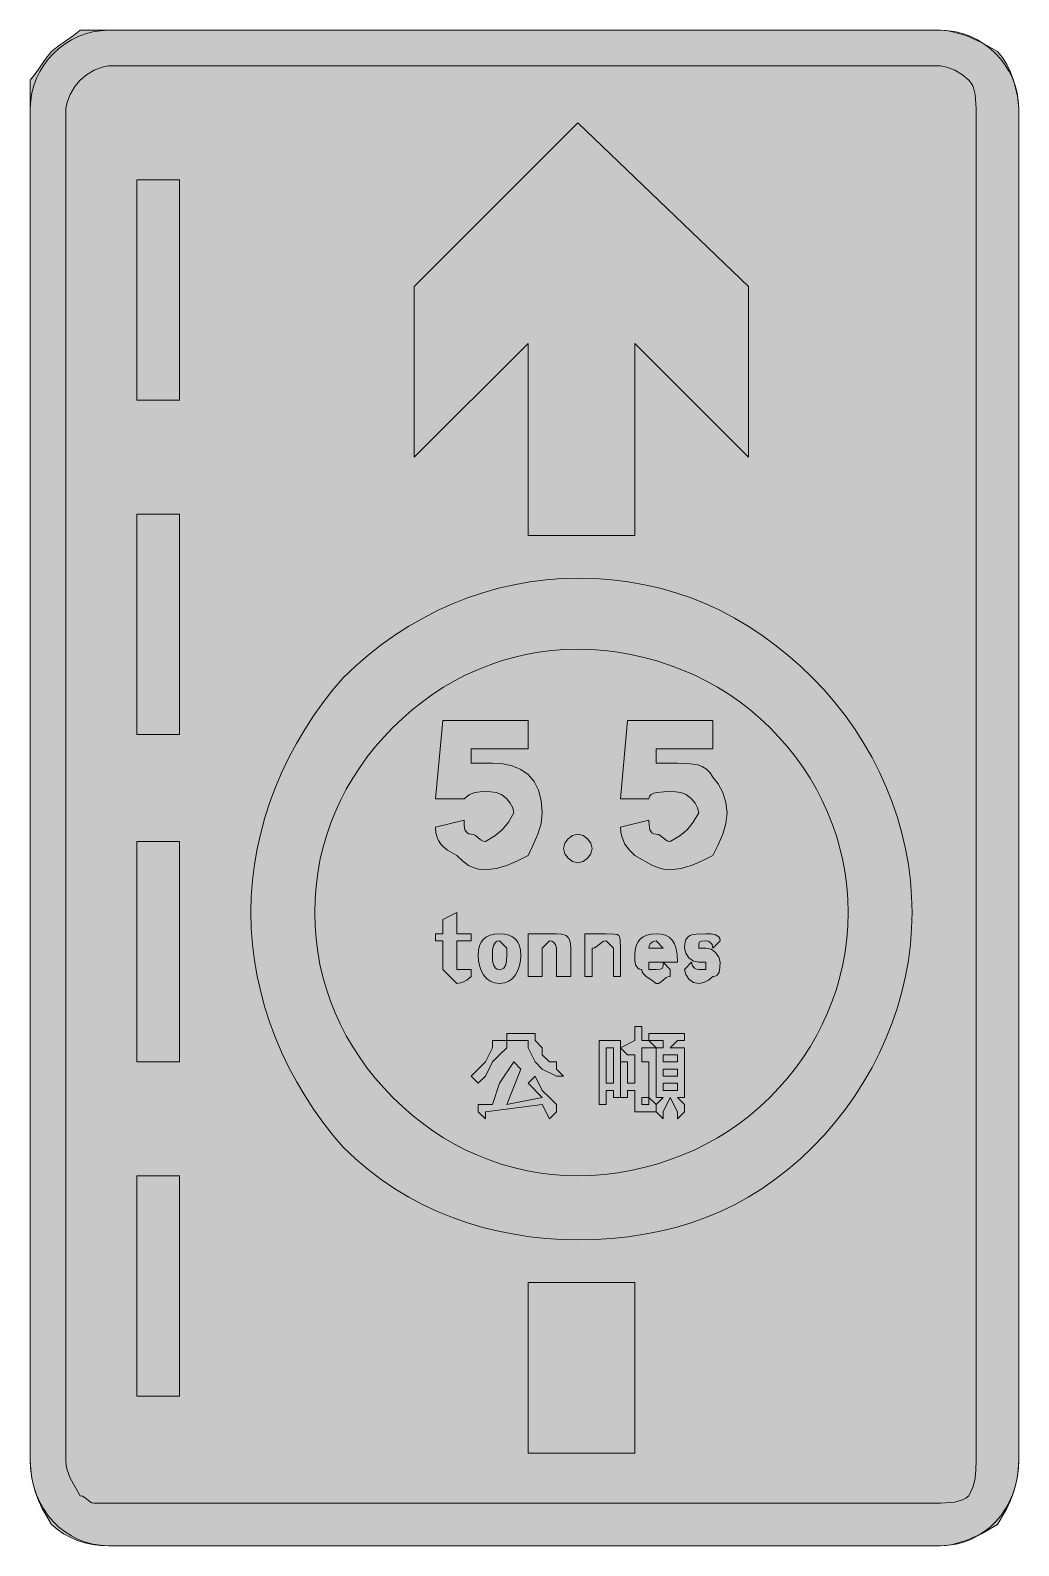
# Model space of a CAD drawing. Header units: metres. Extents: x 201 to 367, y 7 to 263.
import ezdxf

# ---------------------------------------------------------------- set-up
doc = ezdxf.new("R2010")
doc.units = ezdxf.units.M
for name, color, linetype, true_color in [('FILL_BLACK_000000', 7, 'Continuous', 0x000000), ('FILL_BLUE_0000FF', 7, 'Continuous', 0x0000ff), ('FILL_RED_FF0000', 7, 'Continuous', 0xff0000), ('FILL_WHITE_FFFFFF', 7, 'Continuous', 0xffffff), ('STROKE_BLACK_000000', 7, 'Continuous', 0x000000), ('STROKE_BLUE_0000FF', 7, 'Continuous', 0x0000ff)]:
    doc.layers.add(name, color=color, linetype=linetype, true_color=true_color)

msp = doc.modelspace()

# ---------------------------------------------------------------- hatches: boundary and pattern name
at = {"layer": 'FILL_BLACK_000000', "true_color": 0x000000}
h = msp.add_hatch(color=7, dxfattribs=at)
h.dxf.hatch_style = 1
h.paths.add_polyline_path([(278.94, 126.92), (280.2, 127.95), (281.23, 129.21), (282.15, 130.8), (281.96, 131.68), (281.55, 132.45), (280.95, 133.2), (280.05, 133.89), (279.15, 134.25), (278.25, 134.38), (277.35, 134.4), (276.45, 134.38), (275.55, 134.25), (274.65, 133.89), (273.75, 133.2), (268.95, 133.2), (270.15, 146.4), (284.55, 146.4), (284.55, 141.6), (274.95, 141.6), (274.95, 139.2), (276.15, 139.2), (278.55, 139.2), (280.29, 139.09), (281.89, 138.73), (283.32, 138.12), (284.55, 137.25), (285.56, 136.09), (286.31, 134.64), (286.79, 132.88), (286.95, 130.8), (286.74, 129), (286.2, 127.2), (285.43, 125.4), (284.55, 123.6), (282.75, 122.72), (280.95, 121.95), (279.15, 121.41), (277.35, 121.2), (276.5, 121.25), (275.76, 121.41), (274.5, 121.95), (273.47, 122.72), (272.55, 123.6), (270.97, 124.52), (270.36, 125.01), (269.85, 125.55), (269.46, 126.14), (269.17, 126.81), (269.01, 127.55), (268.95, 128.4), (273.75, 129.6), (273.77, 128.72), (273.9, 127.95), (274.26, 127.41), (274.55, 127.25), (274.95, 127.2), (275.35, 127.15), (275.66, 127.01), (276.15, 126.6), (276.64, 126.19), (276.95, 126.05), (277.35, 126), (278.94, 126.92)])
h = msp.add_hatch(color=7, dxfattribs=at)
h.dxf.hatch_style = 1
h.paths.add_polyline_path([(310.14, 126.92), (311.4, 127.95), (312.43, 129.21), (313.35, 130.8), (313.16, 131.68), (312.75, 132.45), (312.15, 133.2), (311.25, 133.89), (310.35, 134.25), (309.45, 134.38), (308.55, 134.4), (307.48, 134.38), (306.3, 134.25), (305.77, 134.11), (305.34, 133.89), (305.06, 133.6), (304.95, 133.2), (300.15, 133.2), (301.35, 146.4), (315.75, 146.4), (315.75, 141.6), (306.15, 141.6), (306.15, 139.2), (307.35, 139.2), (309.75, 139.2), (311.53, 139.16), (313.2, 138.9), (313.96, 138.61), (314.64, 138.19), (315.25, 137.59), (315.75, 136.8), (316.63, 135.69), (317.4, 134.25), (317.94, 132.58), (318.15, 130.8), (317.94, 129), (317.4, 127.2), (316.63, 125.4), (315.75, 123.6), (313.95, 122.72), (312.15, 121.95), (310.35, 121.41), (308.55, 121.2), (307.7, 121.25), (306.94, 121.41), (305.55, 121.95), (302.55, 123.6), (301.67, 124.52), (300.9, 125.55), (300.36, 126.81), (300.2, 127.55), (300.15, 128.4), (304.95, 129.6), (304.97, 128.72), (305.1, 127.95), (305.46, 127.41), (305.75, 127.25), (306.15, 127.2), (306.55, 127.15), (306.86, 127.01), (307.35, 126.6), (307.84, 126.19), (308.15, 126.05), (308.55, 126), (310.14, 126.92)])
h = msp.add_hatch(color=7, dxfattribs=at)
h.dxf.hatch_style = 1
h.paths.add_polyline_path([(295.14, 123.92), (294.6, 123.15), (293.83, 122.61), (292.95, 122.4), (292.07, 122.61), (291.3, 123.15), (290.76, 123.92), (290.55, 124.8), (290.76, 125.68), (291.3, 126.45), (292.07, 126.99), (292.95, 127.2), (293.83, 126.99), (294.6, 126.45), (295.14, 125.68), (295.35, 124.8), (295.14, 123.92)])
h = msp.add_hatch(color=7, dxfattribs=at)
h.dxf.hatch_style = 1
h.paths.add_polyline_path([(274.95, 110.4), (274.95, 109.2), (272.55, 109.2), (272.55, 105.6), (272.55, 104.4), (273.75, 104.4), (274.95, 104.4), (274.95, 103.2), (274.2, 102.6), (273.43, 102.19), (272.55, 102), (271.35, 103.2), (270.15, 104.4), (270.15, 109.2), (268.95, 109.2), (268.95, 110.4), (270.15, 110.4), (270.15, 112.8), (272.55, 114), (272.55, 110.4), (274.95, 110.4)])
h = msp.add_hatch(color=7, dxfattribs=at)
h.dxf.hatch_style = 1
h.paths.add_polyline_path([(283.12, 105.04), (282.84, 104.23), (282.45, 103.5), (281.94, 102.89), (281.32, 102.41), (280.59, 102.11), (279.75, 102), (278.91, 102.11), (278.17, 102.41), (277.56, 102.89), (277.05, 103.5), (276.66, 104.23), (276.37, 105.04), (276.21, 105.9), (276.15, 106.8), (276.21, 107.64), (276.37, 108.37), (276.66, 108.99), (277.05, 109.5), (277.56, 109.89), (278.17, 110.17), (278.91, 110.34), (279.75, 110.4), (280.59, 110.34), (281.32, 110.17), (281.94, 109.89), (282.45, 109.5), (282.84, 108.99), (283.12, 108.37), (283.29, 107.64), (283.35, 106.8), (283.29, 105.9), (283.12, 105.04)])
h.paths.add_polyline_path([(279.75, 109.2), (279.35, 109.15), (279.06, 108.99), (278.7, 108.45), (278.57, 107.68), (278.55, 106.8), (278.57, 105.92), (278.7, 105.15), (279.06, 104.61), (279.35, 104.45), (279.75, 104.4), (280.15, 104.45), (280.44, 104.61), (280.8, 105.15), (280.93, 105.92), (280.95, 106.8), (280.95, 108), (279.75, 109.2)], flags=16)
h = msp.add_hatch(color=7, dxfattribs=at)
h.dxf.hatch_style = 1
h.paths.add_polyline_path([(289.35, 103.2), (289.35, 106.8), (289.35, 108), (289.2, 108.6), (288.84, 109.01), (288.55, 109.15), (288.15, 109.2), (286.95, 108), (286.95, 103.2), (284.55, 103.2), (284.55, 110.4), (286.95, 110.4), (288.15, 110.4), (289.35, 110.4), (290.23, 110.36), (291, 110.1), (291.31, 109.81), (291.54, 109.39), (291.7, 108.79), (291.75, 108), (291.75, 103.2), (289.35, 103.2)])
h = msp.add_hatch(color=7, dxfattribs=at)
h.dxf.hatch_style = 1
h.paths.add_polyline_path([(298.95, 103.2), (298.95, 106.8), (298.95, 108), (297.75, 109.2), (297.35, 109.15), (297.04, 109.01), (296.55, 108.6), (296.06, 108.19), (295.75, 108.05), (295.35, 108), (295.35, 103.2), (294.15, 103.2), (294.15, 110.4), (295.35, 110.4), (296.55, 110.4), (297.75, 110.4), (299.14, 110.36), (299.56, 110.27), (299.85, 110.1), (300.02, 109.81), (300.11, 109.39), (300.15, 108), (300.15, 103.2), (298.95, 103.2)])
h = msp.add_hatch(color=7, dxfattribs=at)
h.dxf.hatch_style = 1
h.paths.add_polyline_path([(308.15, 103.15), (307.84, 103.01), (307.35, 102.6), (306.86, 102.19), (306.55, 102.05), (306.15, 102), (305.27, 102.71), (304.5, 103.2), (303.96, 103.69), (303.8, 104), (303.75, 104.4), (303.35, 104.45), (303.06, 104.61), (302.7, 105.15), (302.57, 105.92), (302.55, 106.8), (302.61, 107.64), (302.77, 108.37), (303.06, 108.99), (303.45, 109.5), (303.96, 109.89), (304.57, 110.17), (305.31, 110.34), (306.15, 110.4), (306.99, 110.34), (307.72, 110.16), (308.34, 109.83), (308.85, 109.35), (309.24, 108.7), (309.52, 107.87), (309.69, 106.84), (309.75, 105.6), (307.35, 105.6), (308.55, 104.4), (308.55, 103.2), (308.15, 103.15)])
h.paths.add_polyline_path([(304.95, 105.6), (304.95, 104.4), (306.15, 104.4), (306.84, 104.42), (307.2, 104.55), (307.33, 104.91), (307.35, 105.6), (304.95, 105.6)], flags=16)
h.paths.add_polyline_path([(306.15, 109.2), (305.55, 109.05), (305.14, 108.69), (305, 108.4), (304.95, 108), (307.35, 108), (306.15, 109.2)], flags=16)
h = msp.add_hatch(color=7, dxfattribs=at)
h.dxf.hatch_style = 1
h.paths.add_polyline_path([(316.93, 104.72), (316.8, 103.95), (316.44, 103.41), (316.15, 103.25), (315.75, 103.2), (315, 102.6), (314.23, 102.19), (313.35, 102), (312.47, 102.21), (311.7, 102.75), (311.16, 103.52), (310.95, 104.4), (312.15, 105.6), (312.3, 105), (312.66, 104.59), (312.95, 104.45), (313.35, 104.4), (314.55, 104.4), (314.55, 105.6), (313.35, 105.6), (312.47, 105.81), (311.7, 106.35), (311.16, 107.12), (310.95, 108), (311.01, 108.79), (311.17, 109.39), (311.46, 109.81), (311.85, 110.1), (312.36, 110.27), (312.97, 110.36), (314.55, 110.4), (315.43, 110.38), (316.2, 110.25), (316.74, 109.89), (316.9, 109.6), (316.95, 109.2), (315.75, 108), (315.6, 108.6), (315.24, 109.01), (314.95, 109.15), (314.55, 109.2), (313.86, 109.18), (313.5, 109.05), (313.37, 108.69), (313.35, 108), (314.55, 108), (315.43, 107.79), (316.2, 107.25), (316.74, 106.48), (316.95, 105.6), (316.93, 104.72)])
h = msp.add_hatch(color=7, dxfattribs=at)
h.dxf.hatch_style = 1
h.paths.add_polyline_path([(306.15, 80.4), (304.95, 80.4), (303.75, 80.4), (302.55, 80.4), (302.55, 81.6), (302.55, 84), (301.35, 84), (301.35, 82.8), (300.15, 82.8), (300.15, 88.8), (301.35, 88.8), (301.35, 85.2), (302.55, 85.2), (302.55, 90), (301.35, 90), (300.15, 91.2), (302.55, 92.4), (302.55, 94.8), (303.75, 94.8), (303.75, 93.6), (303.75, 92.4), (304.95, 92.4), (306.15, 91.2), (304.95, 91.2), (303.75, 91.2), (303.75, 88.8), (304.95, 88.8), (304.95, 82.8), (306.15, 81.6), (306.15, 80.4)])
h.paths.add_polyline_path([(303.75, 82.8), (303.75, 81.6), (304.95, 81.6), (304.95, 82.8), (303.75, 82.8)], flags=16)
h = msp.add_hatch(color=7, dxfattribs=at)
h.dxf.hatch_style = 1
h.paths.add_polyline_path([(280.95, 92.4), (280.95, 91.2), (279.75, 90), (278.55, 88.8), (277.35, 86.4), (276.15, 85.2), (274.95, 86.4), (276.15, 87.6), (277.35, 88.8), (278.55, 91.2), (278.55, 92.4), (279.75, 92.4), (280.95, 92.4)])
h = msp.add_hatch(color=7, dxfattribs=at)
h.dxf.hatch_style = 1
h.paths.add_polyline_path([(285.75, 93.6), (285.75, 92.4), (286.95, 91.2), (286.95, 90), (288.15, 88.8), (289.35, 88.8), (289.35, 87.6), (290.55, 86.4), (289.35, 86.4), (286.95, 87.6), (285.75, 88.8), (284.55, 91.2), (284.55, 92.4), (280.95, 92.4), (280.95, 93.6), (285.75, 93.6)])
h = msp.add_hatch(color=7, dxfattribs=at)
h.dxf.hatch_style = 1
h.paths.add_polyline_path([(300.15, 82.8), (298.95, 82.8), (298.95, 84), (297.75, 84), (297.75, 81.6), (296.55, 81.6), (296.55, 92.4), (300.15, 92.4), (300.15, 82.8)])
h.paths.add_polyline_path([(298.95, 91.2), (297.75, 91.2), (297.75, 85.2), (298.95, 85.2), (298.95, 91.2)], flags=16)
h = msp.add_hatch(color=7, dxfattribs=at)
h.dxf.hatch_style = 1
h.paths.add_polyline_path([(306.15, 82.8), (306.15, 91.2), (307.35, 91.2), (307.35, 92.4), (304.95, 92.4), (304.95, 93.6), (310.95, 93.6), (310.95, 92.4), (309.75, 92.4), (308.55, 91.2), (310.95, 91.2), (310.95, 82.8), (309.75, 82.8), (310.95, 81.6), (310.95, 80.4), (309.75, 79.2), (309.75, 80.4), (308.55, 82.8), (307.35, 80.4), (307.35, 79.2), (306.15, 80.4), (306.15, 81.6), (307.35, 82.8), (306.15, 82.8)])
h.paths.add_polyline_path([(307.35, 86.4), (309.75, 86.4), (309.75, 87.6), (307.35, 87.6), (307.35, 86.4)], flags=16)
h.paths.add_polyline_path([(307.35, 90), (307.35, 88.8), (309.75, 88.8), (309.75, 90), (307.35, 90)], flags=16)
h.paths.add_polyline_path([(309.75, 85.2), (307.35, 85.2), (307.35, 84), (309.75, 84), (309.75, 85.2)], flags=16)
h = msp.add_hatch(color=7, dxfattribs=at)
h.dxf.hatch_style = 1
h.paths.add_polyline_path([(283.35, 87.6), (280.95, 81.6), (286.95, 82.8), (284.55, 85.2), (285.75, 86.4), (286.95, 84), (288.15, 82.8), (289.35, 81.6), (289.35, 80.4), (288.15, 79.2), (286.95, 81.6), (277.35, 80.4), (277.35, 79.2), (276.15, 80.4), (276.15, 81.6), (278.55, 81.6), (279.75, 85.2), (282.15, 88.8), (283.35, 87.6)])
at = {"layer": 'FILL_BLUE_0000FF', "true_color": 0x0000ff}
h = msp.add_hatch(color=7, dxfattribs=at)
h.dxf.hatch_style = 1
h.paths.add_polyline_path([(213.75, 14.4), (211.35, 14.4), (210.95, 14.45), (210.64, 14.59), (210.15, 15), (209.66, 15.41), (209.35, 15.55), (208.95, 15.6), (207.3, 18.6), (206.76, 19.99), (206.6, 20.75), (206.55, 21.6), (206.55, 249.6), (206.76, 250.69), (207.3, 252), (208.07, 253.31), (208.95, 254.4), (210.04, 255.28), (211.35, 256.05), (212.66, 256.59), (213.75, 256.8), (354.15, 256.8), (355.24, 256.59), (356.55, 256.05), (357.86, 255.28), (358.95, 254.4), (359.35, 253.9), (359.64, 253.31), (360, 252), (360.15, 249.6), (360.15, 21.6), (360.13, 19.99), (360, 18.6), (359.64, 17.21), (358.95, 15.6), (358.45, 15.2), (357.86, 14.91), (356.55, 14.55), (354.15, 14.4), (213.75, 14.4)])
at = {"layer": 'FILL_RED_FF0000', "true_color": 0xff0000}
h = msp.add_hatch(color=7, dxfattribs=at)
h.dxf.hatch_style = 1
h.paths.add_polyline_path([(349.28, 111.3), (349.07, 108.61), (348.73, 105.92), (348.24, 103.26), (347.63, 100.61), (346.88, 97.99), (346.01, 95.4), (345, 92.85), (343.87, 90.34), (342.61, 87.88), (341.23, 85.47), (339.73, 83.12), (338.11, 80.83), (336.37, 78.61), (334.52, 76.47), (332.55, 74.4), (330.5, 72.45), (328.39, 70.63), (326.22, 68.95), (324, 67.41), (321.72, 66), (319.39, 64.72), (317, 63.57), (314.55, 62.55), (312.05, 61.66), (309.49, 60.89), (306.87, 60.24), (304.2, 59.72), (301.47, 59.31), (298.69, 59.03), (295.85, 58.86), (292.95, 58.8), (290.25, 58.86), (287.56, 59.03), (284.87, 59.31), (282.21, 59.72), (279.56, 60.24), (276.94, 60.89), (274.35, 61.66), (271.8, 62.55), (269.29, 63.57), (266.83, 64.72), (264.42, 66), (262.07, 67.41), (259.78, 68.95), (257.56, 70.63), (255.42, 72.45), (253.35, 74.4), (251.59, 76.47), (249.92, 78.61), (248.35, 80.83), (246.86, 83.12), (245.48, 85.47), (244.2, 87.88), (243.02, 90.34), (241.95, 92.85), (240.99, 95.4), (240.15, 97.99), (239.43, 100.61), (238.84, 103.26), (238.37, 105.92), (238.03, 108.61), (237.82, 111.3), (237.75, 114), (237.82, 116.7), (238.03, 119.39), (238.37, 122.08), (238.84, 124.74), (239.43, 127.39), (240.15, 130.01), (240.99, 132.6), (241.95, 135.15), (243.02, 137.66), (244.2, 140.12), (245.48, 142.53), (246.86, 144.88), (248.35, 147.17), (249.92, 149.39), (251.59, 151.53), (253.35, 153.6), (255.42, 155.57), (257.56, 157.42), (259.78, 159.16), (262.07, 160.78), (264.42, 162.28), (266.83, 163.66), (269.29, 164.92), (271.8, 166.05), (274.35, 167.06), (276.94, 167.93), (279.56, 168.68), (282.21, 169.29), (284.87, 169.78), (287.56, 170.12), (290.25, 170.33), (292.95, 170.4), (295.85, 170.33), (298.69, 170.12), (301.47, 169.78), (304.2, 169.29), (306.87, 168.68), (309.49, 167.93), (312.05, 167.06), (314.55, 166.05), (317, 164.92), (319.39, 163.66), (321.72, 162.28), (324, 160.78), (326.22, 159.16), (328.39, 157.42), (330.5, 155.57), (332.55, 153.6), (334.52, 151.53), (336.37, 149.39), (338.11, 147.17), (339.73, 144.88), (341.23, 142.53), (342.61, 140.12), (343.87, 137.66), (345, 135.15), (346.01, 132.6), (346.88, 130.01), (347.63, 127.39), (348.24, 124.74), (348.73, 122.08), (349.07, 119.39), (349.28, 116.7), (349.35, 114), (349.28, 111.3)])
at = {"layer": 'FILL_WHITE_FFFFFF', "true_color": 0xffffff}
h = msp.add_hatch(color=7, dxfattribs=at)
h.dxf.hatch_style = 1
h.paths.add_polyline_path([(212.4, 7.26), (211.07, 7.42), (209.76, 7.71), (208.5, 8.1), (207.29, 8.61), (206.16, 9.22), (205.1, 9.96), (204.15, 10.8), (202.57, 13.5), (201.96, 14.85), (201.45, 16.2), (201.06, 17.55), (200.78, 18.9), (200.61, 20.25), (200.55, 21.6), (200.55, 249.6), (200.55, 254.4), (201.45, 255.49), (202.35, 256.8), (203.25, 258.11), (204.15, 259.2), (205.24, 260.1), (206.55, 261), (207.86, 261.9), (208.95, 262.8), (213.75, 262.8), (354.15, 262.8), (355.1, 262.74), (356.16, 262.57), (358.5, 261.9), (361.07, 260.77), (363.75, 259.2), (364.59, 258.2), (365.33, 257.02), (365.94, 255.74), (366.45, 254.4), (367.12, 251.77), (367.35, 249.6), (367.35, 21.6), (367.29, 20.25), (367.12, 18.9), (366.84, 17.55), (366.45, 16.2), (365.94, 14.85), (365.33, 13.5), (363.75, 10.8), (361.07, 9.22), (358.5, 8.1), (356.16, 7.42), (355.1, 7.26), (354.15, 7.2), (213.75, 7.2), (212.4, 7.26)])
h = msp.add_hatch(color=7, dxfattribs=at)
h.dxf.hatch_style = 1
h.paths.add_polyline_path([(284.55, 210), (265.35, 190.8), (265.35, 219.6), (292.95, 247.2), (321.75, 219.6), (321.75, 190.8), (302.55, 210), (302.55, 177.6), (284.55, 177.6), (284.55, 210)])
h = msp.add_hatch(color=7, dxfattribs=at)
h.dxf.hatch_style = 1
h.paths.add_polyline_path([(225.75, 237.6), (225.75, 200.4), (218.55, 200.4), (218.55, 237.6), (225.75, 237.6)])
h = msp.add_hatch(color=7, dxfattribs=at)
h.dxf.hatch_style = 1
h.paths.add_polyline_path([(225.75, 181.2), (225.75, 144), (218.55, 144), (218.55, 181.2), (225.75, 181.2)])
h = msp.add_hatch(color=7, dxfattribs=at)
h.dxf.hatch_style = 1
h.paths.add_polyline_path([(338.49, 111.76), (338.33, 109.56), (338.05, 107.38), (337.67, 105.24), (337.18, 103.14), (336.59, 101.07), (335.89, 99.04), (335.1, 97.05), (334.21, 95.1), (333.22, 93.2), (332.13, 91.34), (330.96, 89.53), (329.69, 87.77), (328.33, 86.06), (326.88, 84.4), (325.35, 82.8), (323.73, 81.27), (322.04, 79.82), (320.27, 78.46), (318.43, 77.19), (316.53, 76.02), (314.57, 74.93), (312.56, 73.94), (310.5, 73.05), (308.4, 72.26), (306.26, 71.56), (304.09, 70.97), (301.89, 70.48), (299.68, 70.1), (297.44, 69.82), (295.2, 69.66), (292.95, 69.6), (290.71, 69.66), (288.51, 69.82), (286.33, 70.1), (284.19, 70.48), (282.09, 70.97), (280.02, 71.56), (277.99, 72.26), (276, 73.05), (274.05, 73.94), (272.15, 74.93), (270.29, 76.02), (268.48, 77.19), (266.72, 78.46), (265.01, 79.82), (263.35, 81.27), (261.75, 82.8), (260.22, 84.4), (258.77, 86.06), (257.41, 87.77), (256.14, 89.53), (254.97, 91.34), (253.88, 93.2), (252.89, 95.1), (252, 97.05), (251.21, 99.04), (250.51, 101.07), (249.92, 103.14), (249.43, 105.24), (249.05, 107.38), (248.77, 109.56), (248.61, 111.76), (248.55, 114), (248.61, 116.24), (248.77, 118.44), (249.05, 120.62), (249.43, 122.76), (249.92, 124.86), (250.51, 126.93), (251.21, 128.96), (252, 130.95), (252.89, 132.9), (253.88, 134.8), (254.97, 136.66), (256.14, 138.47), (257.41, 140.23), (258.77, 141.94), (260.22, 143.6), (261.75, 145.2), (263.35, 146.73), (265.01, 148.18), (266.72, 149.54), (268.48, 150.81), (270.29, 151.98), (272.15, 153.07), (274.05, 154.06), (276, 154.95), (277.99, 155.74), (280.02, 156.44), (282.09, 157.03), (284.19, 157.52), (286.33, 157.9), (288.51, 158.18), (290.71, 158.34), (292.95, 158.4), (295.2, 158.34), (297.44, 158.18), (299.68, 157.9), (301.89, 157.52), (304.09, 157.03), (306.26, 156.44), (308.4, 155.74), (310.5, 154.95), (312.56, 154.06), (314.57, 153.07), (316.53, 151.98), (318.43, 150.81), (320.27, 149.54), (322.04, 148.18), (323.73, 146.73), (325.35, 145.2), (326.88, 143.6), (328.33, 141.94), (329.69, 140.23), (330.96, 138.47), (332.13, 136.66), (333.22, 134.8), (334.21, 132.9), (335.1, 130.95), (335.89, 128.96), (336.59, 126.93), (337.18, 124.86), (337.67, 122.76), (338.05, 120.62), (338.33, 118.44), (338.49, 116.24), (338.55, 114), (338.49, 111.76)])
h = msp.add_hatch(color=7, dxfattribs=at)
h.dxf.hatch_style = 1
h.paths.add_polyline_path([(225.75, 126), (225.75, 88.8), (218.55, 88.8), (218.55, 126), (225.75, 126)])
h = msp.add_hatch(color=7, dxfattribs=at)
h.dxf.hatch_style = 1
h.paths.add_polyline_path([(225.75, 69.6), (225.75, 32.4), (218.55, 32.4), (218.55, 69.6), (225.75, 69.6)])
h = msp.add_hatch(color=7, dxfattribs=at)
h.dxf.hatch_style = 1
h.paths.add_polyline_path([(302.55, 51.6), (302.55, 22.8), (284.55, 22.8), (284.55, 51.6), (302.55, 51.6)])

# ---------------------------------------------------------------- linework, layer by layer
at = {"layer": 'FILL_BLACK_000000', "lineweight": 0, "true_color": 0x000000}
for points in [[(278.94, 126.92), (280.2, 127.95), (281.23, 129.21), (282.15, 130.8), (281.96, 131.68), (281.55, 132.45), (280.95, 133.2), (280.05, 133.89), (279.15, 134.25), (278.25, 134.38), (277.35, 134.4), (276.45, 134.38), (275.55, 134.25), (274.65, 133.89), (273.75, 133.2), (268.95, 133.2), (270.15, 146.4), (284.55, 146.4), (284.55, 141.6), (274.95, 141.6), (274.95, 139.2), (276.15, 139.2), (278.55, 139.2), (280.29, 139.09), (281.89, 138.73), (283.32, 138.12), (284.55, 137.25), (285.56, 136.09), (286.31, 134.64), (286.79, 132.88), (286.95, 130.8), (286.74, 129), (286.2, 127.2), (285.43, 125.4), (284.55, 123.6), (282.75, 122.72), (280.95, 121.95), (279.15, 121.41), (277.35, 121.2), (276.5, 121.25), (275.76, 121.41), (274.5, 121.95), (273.47, 122.72), (272.55, 123.6), (270.97, 124.52), (270.36, 125.01), (269.85, 125.55), (269.46, 126.14), (269.17, 126.81), (269.01, 127.55), (268.95, 128.4), (273.75, 129.6), (273.77, 128.72), (273.9, 127.95), (274.26, 127.41), (274.55, 127.25), (274.95, 127.2), (275.35, 127.15), (275.66, 127.01), (276.15, 126.6), (276.64, 126.19), (276.95, 126.05), (277.35, 126)], [(310.14, 126.92), (311.4, 127.95), (312.43, 129.21), (313.35, 130.8), (313.16, 131.68), (312.75, 132.45), (312.15, 133.2), (311.25, 133.89), (310.35, 134.25), (309.45, 134.38), (308.55, 134.4), (307.48, 134.38), (306.3, 134.25), (305.77, 134.11), (305.34, 133.89), (305.06, 133.6), (304.95, 133.2), (300.15, 133.2), (301.35, 146.4), (315.75, 146.4), (315.75, 141.6), (306.15, 141.6), (306.15, 139.2), (307.35, 139.2), (309.75, 139.2), (311.53, 139.16), (313.2, 138.9), (313.96, 138.61), (314.64, 138.19), (315.25, 137.59), (315.75, 136.8), (316.63, 135.69), (317.4, 134.25), (317.94, 132.58), (318.15, 130.8), (317.94, 129), (317.4, 127.2), (316.63, 125.4), (315.75, 123.6), (313.95, 122.72), (312.15, 121.95), (310.35, 121.41), (308.55, 121.2), (307.7, 121.25), (306.94, 121.41), (305.55, 121.95), (302.55, 123.6), (301.67, 124.52), (300.9, 125.55), (300.36, 126.81), (300.2, 127.55), (300.15, 128.4), (304.95, 129.6), (304.97, 128.72), (305.1, 127.95), (305.46, 127.41), (305.75, 127.25), (306.15, 127.2), (306.55, 127.15), (306.86, 127.01), (307.35, 126.6), (307.84, 126.19), (308.15, 126.05), (308.55, 126)], [(295.14, 123.92), (294.6, 123.15), (293.83, 122.61), (292.95, 122.4), (292.07, 122.61), (291.3, 123.15), (290.76, 123.92), (290.55, 124.8), (290.76, 125.68), (291.3, 126.45), (292.07, 126.99), (292.95, 127.2), (293.83, 126.99), (294.6, 126.45), (295.14, 125.68), (295.35, 124.8)], [(274.95, 110.4), (274.95, 109.2), (272.55, 109.2), (272.55, 105.6), (272.55, 104.4), (273.75, 104.4), (274.95, 104.4), (274.95, 103.2), (274.2, 102.6), (273.43, 102.19), (272.55, 102), (271.35, 103.2), (270.15, 104.4), (270.15, 109.2), (268.95, 109.2), (268.95, 110.4), (270.15, 110.4), (270.15, 112.8), (272.55, 114), (272.55, 110.4)], [(283.12, 105.04), (282.84, 104.23), (282.45, 103.5), (281.94, 102.89), (281.32, 102.41), (280.59, 102.11), (279.75, 102), (278.91, 102.11), (278.17, 102.41), (277.56, 102.89), (277.05, 103.5), (276.66, 104.23), (276.37, 105.04), (276.21, 105.9), (276.15, 106.8), (276.21, 107.64), (276.37, 108.37), (276.66, 108.99), (277.05, 109.5), (277.56, 109.89), (278.17, 110.17), (278.91, 110.34), (279.75, 110.4), (280.59, 110.34), (281.32, 110.17), (281.94, 109.89), (282.45, 109.5), (282.84, 108.99), (283.12, 108.37), (283.29, 107.64), (283.35, 106.8), (283.29, 105.9)], [(289.35, 103.2), (289.35, 106.8), (289.35, 108), (289.2, 108.6), (288.84, 109.01), (288.55, 109.15), (288.15, 109.2), (286.95, 108), (286.95, 103.2), (284.55, 103.2), (284.55, 110.4), (286.95, 110.4), (288.15, 110.4), (289.35, 110.4), (290.23, 110.36), (291, 110.1), (291.31, 109.81), (291.54, 109.39), (291.7, 108.79), (291.75, 108), (291.75, 103.2)], [(298.95, 103.2), (298.95, 106.8), (298.95, 108), (297.75, 109.2), (297.35, 109.15), (297.04, 109.01), (296.55, 108.6), (296.06, 108.19), (295.75, 108.05), (295.35, 108), (295.35, 103.2), (294.15, 103.2), (294.15, 110.4), (295.35, 110.4), (296.55, 110.4), (297.75, 110.4), (299.14, 110.36), (299.56, 110.27), (299.85, 110.1), (300.02, 109.81), (300.11, 109.39), (300.15, 108), (300.15, 103.2)], [(308.15, 103.15), (307.84, 103.01), (307.35, 102.6), (306.86, 102.19), (306.55, 102.05), (306.15, 102), (305.27, 102.71), (304.5, 103.2), (303.96, 103.69), (303.8, 104), (303.75, 104.4), (303.35, 104.45), (303.06, 104.61), (302.7, 105.15), (302.57, 105.92), (302.55, 106.8), (302.61, 107.64), (302.77, 108.37), (303.06, 108.99), (303.45, 109.5), (303.96, 109.89), (304.57, 110.17), (305.31, 110.34), (306.15, 110.4), (306.99, 110.34), (307.72, 110.16), (308.34, 109.83), (308.85, 109.35), (309.24, 108.7), (309.52, 107.87), (309.69, 106.84), (309.75, 105.6), (307.35, 105.6), (308.55, 104.4), (308.55, 103.2)], [(316.93, 104.72), (316.8, 103.95), (316.44, 103.41), (316.15, 103.25), (315.75, 103.2), (315, 102.6), (314.23, 102.19), (313.35, 102), (312.47, 102.21), (311.7, 102.75), (311.16, 103.52), (310.95, 104.4), (312.15, 105.6), (312.3, 105), (312.66, 104.59), (312.95, 104.45), (313.35, 104.4), (314.55, 104.4), (314.55, 105.6), (313.35, 105.6), (312.47, 105.81), (311.7, 106.35), (311.16, 107.12), (310.95, 108), (311.01, 108.79), (311.17, 109.39), (311.46, 109.81), (311.85, 110.1), (312.36, 110.27), (312.97, 110.36), (314.55, 110.4), (315.43, 110.38), (316.2, 110.25), (316.74, 109.89), (316.9, 109.6), (316.95, 109.2), (315.75, 108), (315.6, 108.6), (315.24, 109.01), (314.95, 109.15), (314.55, 109.2), (313.86, 109.18), (313.5, 109.05), (313.37, 108.69), (313.35, 108), (314.55, 108), (315.43, 107.79), (316.2, 107.25), (316.74, 106.48), (316.95, 105.6)], [(279.75, 109.2), (279.35, 109.15), (279.06, 108.99), (278.7, 108.45), (278.57, 107.68), (278.55, 106.8), (278.57, 105.92), (278.7, 105.15), (279.06, 104.61), (279.35, 104.45), (279.75, 104.4), (280.15, 104.45), (280.44, 104.61), (280.8, 105.15), (280.93, 105.92), (280.95, 106.8), (280.95, 108)], [(306.15, 109.2), (305.55, 109.05), (305.14, 108.69), (305, 108.4), (304.95, 108), (307.35, 108)], [(304.95, 105.6), (304.95, 104.4), (306.15, 104.4), (306.84, 104.42), (307.2, 104.55), (307.33, 104.91), (307.35, 105.6)], [(306.15, 80.4), (304.95, 80.4), (303.75, 80.4), (302.55, 80.4), (302.55, 81.6), (302.55, 84), (301.35, 84), (301.35, 82.8), (300.15, 82.8), (300.15, 88.8), (301.35, 88.8), (301.35, 85.2), (302.55, 85.2), (302.55, 90), (301.35, 90), (300.15, 91.2), (302.55, 92.4), (302.55, 94.8), (303.75, 94.8), (303.75, 93.6), (303.75, 92.4), (304.95, 92.4), (306.15, 91.2), (304.95, 91.2), (303.75, 91.2), (303.75, 88.8), (304.95, 88.8), (304.95, 82.8), (306.15, 81.6)], [(280.95, 92.4), (280.95, 91.2), (279.75, 90), (278.55, 88.8), (277.35, 86.4), (276.15, 85.2), (274.95, 86.4), (276.15, 87.6), (277.35, 88.8), (278.55, 91.2), (278.55, 92.4), (279.75, 92.4)], [(285.75, 93.6), (285.75, 92.4), (286.95, 91.2), (286.95, 90), (288.15, 88.8), (289.35, 88.8), (289.35, 87.6), (290.55, 86.4), (289.35, 86.4), (286.95, 87.6), (285.75, 88.8), (284.55, 91.2), (284.55, 92.4), (280.95, 92.4), (280.95, 93.6)], [(300.15, 82.8), (298.95, 82.8), (298.95, 84), (297.75, 84), (297.75, 81.6), (296.55, 81.6), (296.55, 92.4), (300.15, 92.4)], [(306.15, 82.8), (306.15, 91.2), (307.35, 91.2), (307.35, 92.4), (304.95, 92.4), (304.95, 93.6), (310.95, 93.6), (310.95, 92.4), (309.75, 92.4), (308.55, 91.2), (310.95, 91.2), (310.95, 82.8), (309.75, 82.8), (310.95, 81.6), (310.95, 80.4), (309.75, 79.2), (309.75, 80.4), (308.55, 82.8), (307.35, 80.4), (307.35, 79.2), (306.15, 80.4), (306.15, 81.6), (307.35, 82.8)], [(298.95, 91.2), (297.75, 91.2), (297.75, 85.2), (298.95, 85.2)], [(307.35, 90), (307.35, 88.8), (309.75, 88.8), (309.75, 90)], [(283.35, 87.6), (280.95, 81.6), (286.95, 82.8), (284.55, 85.2), (285.75, 86.4), (286.95, 84), (288.15, 82.8), (289.35, 81.6), (289.35, 80.4), (288.15, 79.2), (286.95, 81.6), (277.35, 80.4), (277.35, 79.2), (276.15, 80.4), (276.15, 81.6), (278.55, 81.6), (279.75, 85.2), (282.15, 88.8)], [(307.35, 86.4), (309.75, 86.4), (309.75, 87.6), (307.35, 87.6)], [(309.75, 85.2), (307.35, 85.2), (307.35, 84), (309.75, 84)], [(303.75, 82.8), (303.75, 81.6), (304.95, 81.6), (304.95, 82.8)]]:
    msp.add_lwpolyline(points, close=True, dxfattribs=at)
at = {"layer": 'FILL_BLUE_0000FF', "lineweight": 0, "true_color": 0x0000ff}
msp.add_lwpolyline([(213.75, 14.4), (211.35, 14.4), (210.95, 14.45), (210.64, 14.59), (210.15, 15), (209.66, 15.41), (209.35, 15.55), (208.95, 15.6), (207.3, 18.6), (206.76, 19.99), (206.6, 20.75), (206.55, 21.6), (206.55, 249.6), (206.76, 250.69), (207.3, 252), (208.07, 253.31), (208.95, 254.4), (210.04, 255.28), (211.35, 256.05), (212.66, 256.59), (213.75, 256.8), (354.15, 256.8), (355.24, 256.59), (356.55, 256.05), (357.86, 255.28), (358.95, 254.4), (359.35, 253.9), (359.64, 253.31), (360, 252), (360.15, 249.6), (360.15, 21.6), (360.13, 19.99), (360, 18.6), (359.64, 17.21), (358.95, 15.6), (358.45, 15.2), (357.86, 14.91), (356.55, 14.55), (354.15, 14.4)], close=True, dxfattribs=at)
at = {"layer": 'FILL_RED_FF0000', "lineweight": 0, "true_color": 0xff0000}
msp.add_lwpolyline([(349.28, 111.3), (349.07, 108.61), (348.73, 105.92), (348.24, 103.26), (347.63, 100.61), (346.88, 97.99), (346.01, 95.4), (345, 92.85), (343.87, 90.34), (342.61, 87.88), (341.23, 85.47), (339.73, 83.12), (338.11, 80.83), (336.37, 78.61), (334.52, 76.47), (332.55, 74.4), (330.5, 72.45), (328.39, 70.63), (326.22, 68.95), (324, 67.41), (321.72, 66), (319.39, 64.72), (317, 63.57), (314.55, 62.55), (312.05, 61.66), (309.49, 60.89), (306.87, 60.24), (304.2, 59.72), (301.47, 59.31), (298.69, 59.03), (295.85, 58.86), (292.95, 58.8), (290.25, 58.86), (287.56, 59.03), (284.87, 59.31), (282.21, 59.72), (279.56, 60.24), (276.94, 60.89), (274.35, 61.66), (271.8, 62.55), (269.29, 63.57), (266.83, 64.72), (264.42, 66), (262.07, 67.41), (259.78, 68.95), (257.56, 70.63), (255.42, 72.45), (253.35, 74.4), (251.59, 76.47), (249.92, 78.61), (248.35, 80.83), (246.86, 83.12), (245.48, 85.47), (244.2, 87.88), (243.02, 90.34), (241.95, 92.85), (240.99, 95.4), (240.15, 97.99), (239.43, 100.61), (238.84, 103.26), (238.37, 105.92), (238.03, 108.61), (237.82, 111.3), (237.75, 114), (237.82, 116.7), (238.03, 119.39), (238.37, 122.08), (238.84, 124.74), (239.43, 127.39), (240.15, 130.01), (240.99, 132.6), (241.95, 135.15), (243.02, 137.66), (244.2, 140.12), (245.48, 142.53), (246.86, 144.88), (248.35, 147.17), (249.92, 149.39), (251.59, 151.53), (253.35, 153.6), (255.42, 155.57), (257.56, 157.42), (259.78, 159.16), (262.07, 160.78), (264.42, 162.28), (266.83, 163.66), (269.29, 164.92), (271.8, 166.05), (274.35, 167.06), (276.94, 167.93), (279.56, 168.68), (282.21, 169.29), (284.87, 169.78), (287.56, 170.12), (290.25, 170.33), (292.95, 170.4), (295.85, 170.33), (298.69, 170.12), (301.47, 169.78), (304.2, 169.29), (306.87, 168.68), (309.49, 167.93), (312.05, 167.06), (314.55, 166.05), (317, 164.92), (319.39, 163.66), (321.72, 162.28), (324, 160.78), (326.22, 159.16), (328.39, 157.42), (330.5, 155.57), (332.55, 153.6), (334.52, 151.53), (336.37, 149.39), (338.11, 147.17), (339.73, 144.88), (341.23, 142.53), (342.61, 140.12), (343.87, 137.66), (345, 135.15), (346.01, 132.6), (346.88, 130.01), (347.63, 127.39), (348.24, 124.74), (348.73, 122.08), (349.07, 119.39), (349.28, 116.7), (349.35, 114)], close=True, dxfattribs=at)
at = {"layer": 'FILL_WHITE_FFFFFF', "lineweight": 0, "true_color": 0xffffff}
for points in [[(212.4, 7.26), (211.07, 7.42), (209.76, 7.71), (208.5, 8.1), (207.29, 8.61), (206.16, 9.22), (205.1, 9.96), (204.15, 10.8), (202.57, 13.5), (201.96, 14.85), (201.45, 16.2), (201.06, 17.55), (200.78, 18.9), (200.61, 20.25), (200.55, 21.6), (200.55, 249.6), (200.55, 254.4), (201.45, 255.49), (202.35, 256.8), (203.25, 258.11), (204.15, 259.2), (205.24, 260.1), (206.55, 261), (207.86, 261.9), (208.95, 262.8), (213.75, 262.8), (354.15, 262.8), (355.1, 262.74), (356.16, 262.57), (358.5, 261.9), (361.07, 260.77), (363.75, 259.2), (364.59, 258.2), (365.33, 257.02), (365.94, 255.74), (366.45, 254.4), (367.12, 251.77), (367.35, 249.6), (367.35, 21.6), (367.29, 20.25), (367.12, 18.9), (366.84, 17.55), (366.45, 16.2), (365.94, 14.85), (365.33, 13.5), (363.75, 10.8), (361.07, 9.22), (358.5, 8.1), (356.16, 7.42), (355.1, 7.26), (354.15, 7.2), (213.75, 7.2)], [(225.75, 237.6), (225.75, 200.4), (218.55, 200.4), (218.55, 237.6)], [(225.75, 181.2), (225.75, 144), (218.55, 144), (218.55, 181.2)], [(225.75, 126), (225.75, 88.8), (218.55, 88.8), (218.55, 126)], [(225.75, 69.6), (225.75, 32.4), (218.55, 32.4), (218.55, 69.6)], [(302.55, 51.6), (302.55, 22.8), (284.55, 22.8), (284.55, 51.6)]]:
    msp.add_lwpolyline(points, close=True, dxfattribs=at)
at = {"layer": 'FILL_WHITE_FFFFFF', "lineweight": 0, "true_color": 0x0000ff}
msp.add_lwpolyline([(284.55, 210), (265.35, 190.8), (265.35, 219.6), (292.95, 247.2), (321.75, 219.6), (321.75, 190.8), (302.55, 210), (302.55, 177.6), (284.55, 177.6)], close=True, dxfattribs=at)
at = {"layer": 'FILL_WHITE_FFFFFF', "lineweight": 0, "true_color": 0xff0000}
msp.add_lwpolyline([(338.49, 111.76), (338.33, 109.56), (338.05, 107.38), (337.67, 105.24), (337.18, 103.14), (336.59, 101.07), (335.89, 99.04), (335.1, 97.05), (334.21, 95.1), (333.22, 93.2), (332.13, 91.34), (330.96, 89.53), (329.69, 87.77), (328.33, 86.06), (326.88, 84.4), (325.35, 82.8), (323.73, 81.27), (322.04, 79.82), (320.27, 78.46), (318.43, 77.19), (316.53, 76.02), (314.57, 74.93), (312.56, 73.94), (310.5, 73.05), (308.4, 72.26), (306.26, 71.56), (304.09, 70.97), (301.89, 70.48), (299.68, 70.1), (297.44, 69.82), (295.2, 69.66), (292.95, 69.6), (290.71, 69.66), (288.51, 69.82), (286.33, 70.1), (284.19, 70.48), (282.09, 70.97), (280.02, 71.56), (277.99, 72.26), (276, 73.05), (274.05, 73.94), (272.15, 74.93), (270.29, 76.02), (268.48, 77.19), (266.72, 78.46), (265.01, 79.82), (263.35, 81.27), (261.75, 82.8), (260.22, 84.4), (258.77, 86.06), (257.41, 87.77), (256.14, 89.53), (254.97, 91.34), (253.88, 93.2), (252.89, 95.1), (252, 97.05), (251.21, 99.04), (250.51, 101.07), (249.92, 103.14), (249.43, 105.24), (249.05, 107.38), (248.77, 109.56), (248.61, 111.76), (248.55, 114), (248.61, 116.24), (248.77, 118.44), (249.05, 120.62), (249.43, 122.76), (249.92, 124.86), (250.51, 126.93), (251.21, 128.96), (252, 130.95), (252.89, 132.9), (253.88, 134.8), (254.97, 136.66), (256.14, 138.47), (257.41, 140.23), (258.77, 141.94), (260.22, 143.6), (261.75, 145.2), (263.35, 146.73), (265.01, 148.18), (266.72, 149.54), (268.48, 150.81), (270.29, 151.98), (272.15, 153.07), (274.05, 154.06), (276, 154.95), (277.99, 155.74), (280.02, 156.44), (282.09, 157.03), (284.19, 157.52), (286.33, 157.9), (288.51, 158.18), (290.71, 158.34), (292.95, 158.4), (295.2, 158.34), (297.44, 158.18), (299.68, 157.9), (301.89, 157.52), (304.09, 157.03), (306.26, 156.44), (308.4, 155.74), (310.5, 154.95), (312.56, 154.06), (314.57, 153.07), (316.53, 151.98), (318.43, 150.81), (320.27, 149.54), (322.04, 148.18), (323.73, 146.73), (325.35, 145.2), (326.88, 143.6), (328.33, 141.94), (329.69, 140.23), (330.96, 138.47), (332.13, 136.66), (333.22, 134.8), (334.21, 132.9), (335.1, 130.95), (335.89, 128.96), (336.59, 126.93), (337.18, 124.86), (337.67, 122.76), (338.05, 120.62), (338.33, 118.44), (338.49, 116.24), (338.55, 114)], close=True, dxfattribs=at)
at = {"layer": 'STROKE_BLACK_000000', "lineweight": 0, "true_color": 0x000000}
for points in [[(281.95, 123.04), (281.95, 123.04)], [(281.95, 123.04), (281.95, 123.04)], [(311.95, 123.04), (311.95, 123.04)], [(311.95, 123.04), (311.95, 123.04)]]:
    msp.add_lwpolyline(points, dxfattribs=at)
at = {"layer": 'STROKE_BLUE_0000FF', "lineweight": 0, "true_color": 0x0000ff}
msp.add_lwpolyline([(367.35, 21.6), (367.35, 249.6), (367.280859, 250.934766), (367.078125, 252.234375), (366.748828, 253.491797), (366.3, 254.7), (365.738672, 255.851953), (365.071875, 256.940625), (364.306641, 257.958984), (363.45, 258.9), (362.508984, 259.756641), (361.490625, 260.521875), (360.401953, 261.188672), (359.25, 261.75), (358.041797, 262.198828), (356.784375, 262.528125), (355.484766, 262.730859), (354.15, 262.8), (213.75, 262.8), (212.415234, 262.730859), (211.115625, 262.528125), (209.858203, 262.198828), (208.65, 261.75), (207.498047, 261.188672), (206.409375, 260.521875), (205.391016, 259.756641), (204.45, 258.9), (203.593359, 257.958984), (202.828125, 256.940625), (202.161328, 255.851953), (201.6, 254.7), (201.151172, 253.491797), (200.821875, 252.234375), (200.619141, 250.934766), (200.55, 249.6), (200.55, 21.6), (200.619141, 20.054004), (200.821875, 18.569531), (201.151172, 17.151855), (201.6, 15.80625), (202.161328, 14.537988), (202.828125, 13.352344), (203.593359, 12.25459), (204.45, 11.25), (205.391016, 10.343848), (206.409375, 9.541406), (207.498047, 8.847949), (208.65, 8.26875), (209.858203, 7.809082), (211.115625, 7.474219), (212.415234, 7.269434), (213.75, 7.2), (354.15, 7.2), (355.484766, 7.269434), (356.784375, 7.474219), (358.041797, 7.809082), (359.25, 8.26875), (360.401953, 8.847949), (361.490625, 9.541406), (362.508984, 10.343848), (363.45, 11.25), (364.306641, 12.25459), (365.071875, 13.352344), (365.738672, 14.537988), (366.3, 15.80625), (366.748828, 17.151855), (367.078125, 18.569531), (367.280859, 20.054004), (367.35, 21.6)], dxfattribs=at)

doc.saveas('drawing.dxf')
